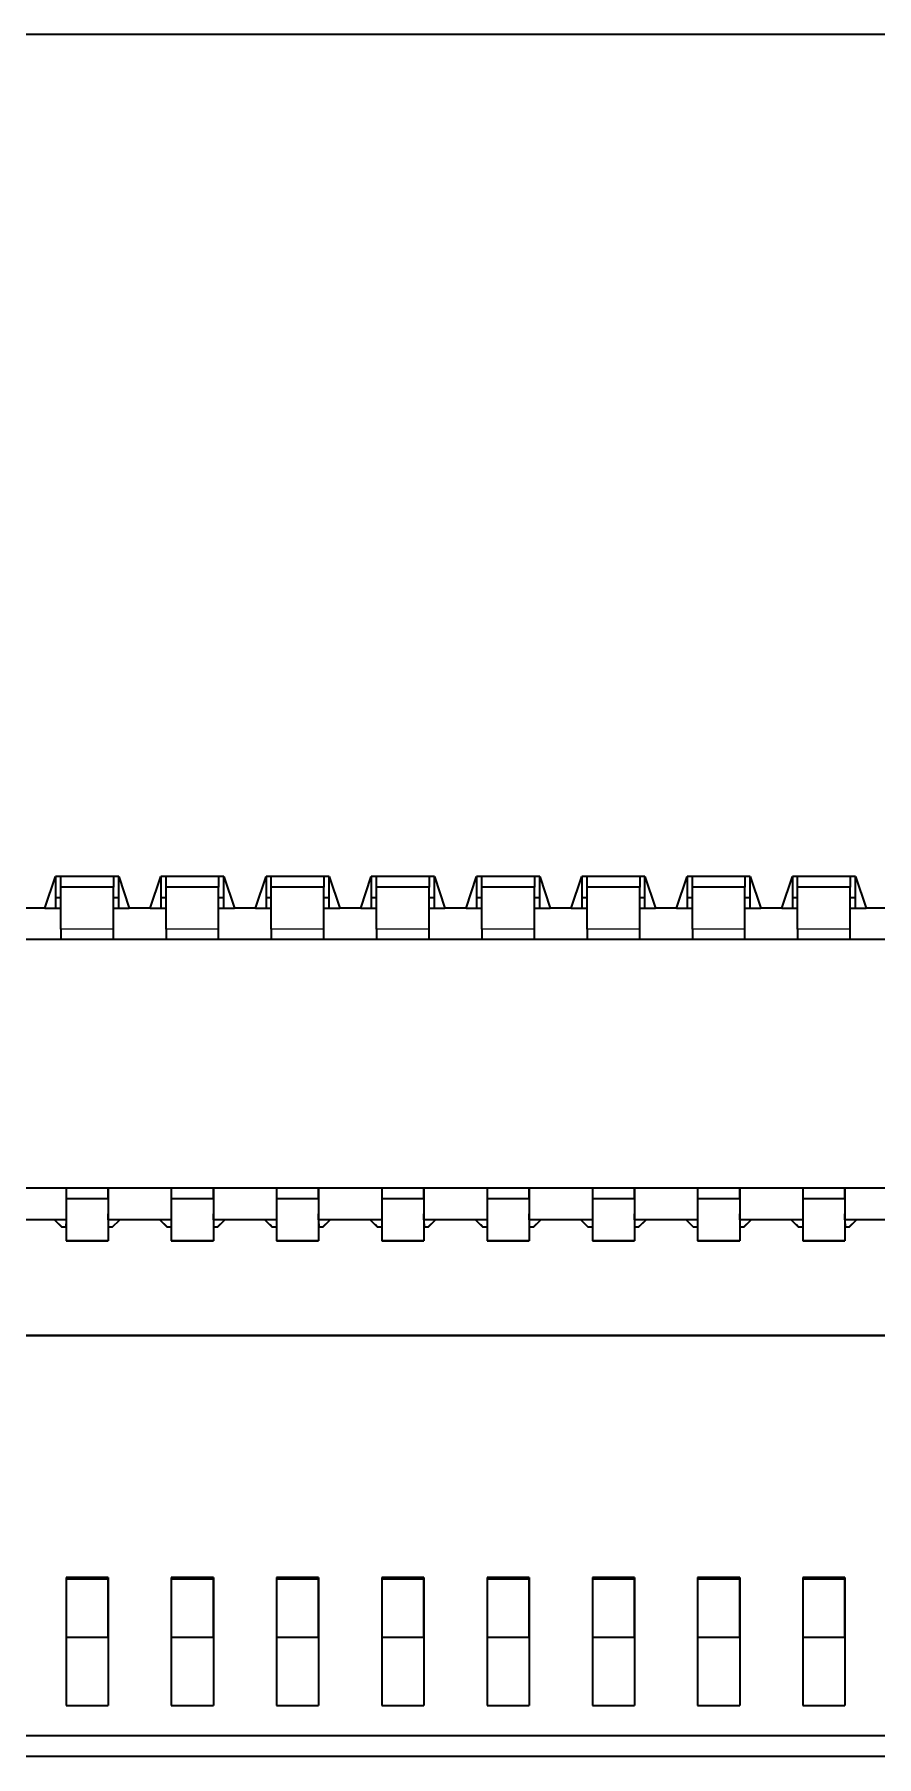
# Model space of a CAD drawing. Extents: x 415 to 970, y 249 to 591.
# Drawn here: x 600.75 to 604.75, y 525.6 to 533.78 of the extents above; entities that cross this region are included whole.
import ezdxf

# ---------------------------------------------------------------- set-up
doc = ezdxf.new("R2010")
doc.units = 0

msp = doc.modelspace()

# ---------------------------------------------------------------- linework, layer by layer
at = {"color": 7, "lineweight": 35, "ltscale": 0.279999}
msp.add_line((608.8488, 533.7822), (597.6489, 533.7822), dxfattribs=at)
at = {"color": 7, "lineweight": 35, "ltscale": 0.003952}
for p, q in [((600.7988, 529.6323), (600.8488, 529.7822)), ((601.1489, 529.7822), (601.1989, 529.6323)), ((601.2988, 529.6323), (601.3488, 529.7822)), ((601.6489, 529.7822), (601.6989, 529.6323)), ((601.7988, 529.6323), (601.8488, 529.7822)), ((602.1489, 529.7822), (602.1989, 529.6323)), ((602.2988, 529.6323), (602.3488, 529.7822)), ((602.6489, 529.7822), (602.6989, 529.6323)), ((602.7988, 529.6323), (602.8488, 529.7822)), ((603.1489, 529.7822), (603.1989, 529.6323)), ((603.2988, 529.6323), (603.3488, 529.7822)), ((603.6489, 529.7822), (603.6989, 529.6323)), ((603.7988, 529.6323), (603.8488, 529.7822)), ((604.1489, 529.7822), (604.1989, 529.6323)), ((604.2988, 529.6323), (604.3488, 529.7822)), ((604.6489, 529.7822), (604.6989, 529.6323))]:
    msp.add_line(p, q, dxfattribs=at)
at = {"color": 7, "lineweight": 35, "ltscale": 0.007501}
for p, q in [((601.1489, 529.7822), (600.8488, 529.7822)), ((601.6489, 529.7822), (601.3488, 529.7822)), ((602.1489, 529.7822), (601.8488, 529.7822)), ((602.6489, 529.7822), (602.3488, 529.7822)), ((603.1489, 529.7822), (602.8488, 529.7822)), ((603.6489, 529.7822), (603.3488, 529.7822)), ((604.1489, 529.7822), (603.8488, 529.7822)), ((604.6489, 529.7822), (604.3488, 529.7822))]:
    msp.add_line(p, q, dxfattribs=at)
at = {"color": 7, "lineweight": 35, "ltscale": 0.003749}
for p, q in [((600.8488, 529.7822), (600.8488, 529.6323)), ((601.1489, 529.6323), (601.1489, 529.7822)), ((601.3488, 529.7822), (601.3488, 529.6323)), ((601.6489, 529.6323), (601.6489, 529.7822)), ((601.8488, 529.7822), (601.8488, 529.6323)), ((602.1489, 529.6323), (602.1489, 529.7822)), ((602.3488, 529.7822), (602.3488, 529.6323)), ((602.6489, 529.6323), (602.6489, 529.7822)), ((602.8488, 529.7822), (602.8488, 529.6323)), ((603.1489, 529.6323), (603.1489, 529.7822)), ((603.3488, 529.7822), (603.3488, 529.6323)), ((603.6489, 529.6323), (603.6489, 529.7822)), ((603.8488, 529.7822), (603.8488, 529.6323)), ((604.1489, 529.6323), (604.1489, 529.7822)), ((604.3488, 529.7822), (604.3488, 529.6323)), ((604.6489, 529.6323), (604.6489, 529.7822))]:
    msp.add_line(p, q, dxfattribs=at)
at = {"color": 7, "lineweight": 35, "ltscale": 0.00125}
for p, q in [((600.8738, 529.7322), (600.8738, 529.7822)), ((601.1238, 529.7822), (601.1238, 529.7322)), ((601.3738, 529.7322), (601.3738, 529.7822)), ((601.6238, 529.7822), (601.6238, 529.7322)), ((601.8738, 529.7322), (601.8738, 529.7822)), ((602.1238, 529.7822), (602.1238, 529.7322)), ((602.3738, 529.7322), (602.3738, 529.7822)), ((602.6238, 529.7822), (602.6238, 529.7322)), ((602.8738, 529.7322), (602.8738, 529.7822)), ((603.1238, 529.7822), (603.1238, 529.7322)), ((603.3738, 529.7322), (603.3738, 529.7822)), ((603.6238, 529.7822), (603.6238, 529.7322)), ((603.8738, 529.7322), (603.8738, 529.7822)), ((604.1238, 529.7822), (604.1238, 529.7322)), ((604.3738, 529.7322), (604.3738, 529.7822)), ((604.6238, 529.7822), (604.6238, 529.7322)), ((600.7988, 529.6323), (600.8488, 529.6323)), ((601.1489, 529.6323), (601.1989, 529.6323)), ((601.2988, 529.6323), (601.3488, 529.6323)), ((601.6489, 529.6323), (601.6989, 529.6323)), ((601.7988, 529.6323), (601.8488, 529.6323)), ((602.1489, 529.6323), (602.1989, 529.6323)), ((602.2988, 529.6323), (602.3488, 529.6323)), ((602.6489, 529.6323), (602.6989, 529.6323)), ((602.7988, 529.6323), (602.8488, 529.6323)), ((603.1489, 529.6323), (603.1989, 529.6323)), ((603.2988, 529.6323), (603.3488, 529.6323)), ((603.6489, 529.6323), (603.6989, 529.6323)), ((603.7988, 529.6323), (603.8488, 529.6323)), ((604.1489, 529.6323), (604.1989, 529.6323)), ((604.2988, 529.6323), (604.3488, 529.6323)), ((604.6489, 529.6323), (604.6989, 529.6323)), ((600.8738, 529.5322), (600.8738, 529.4822)), ((601.1238, 529.4822), (601.1238, 529.5322)), ((601.3738, 529.5322), (601.3738, 529.4822)), ((601.6238, 529.4822), (601.6238, 529.5322)), ((601.8738, 529.5322), (601.8738, 529.4822)), ((602.1238, 529.4822), (602.1238, 529.5322)), ((602.3738, 529.5322), (602.3738, 529.4822)), ((602.6238, 529.4822), (602.6238, 529.5322)), ((602.8738, 529.5322), (602.8738, 529.4822)), ((603.1238, 529.4822), (603.1238, 529.5322)), ((603.3738, 529.5322), (603.3738, 529.4822)), ((603.6238, 529.4822), (603.6238, 529.5322)), ((603.8738, 529.5322), (603.8738, 529.4822)), ((604.1238, 529.4822), (604.1238, 529.5322)), ((604.3738, 529.5322), (604.3738, 529.4822)), ((604.6238, 529.4822), (604.6238, 529.5322)), ((600.8989, 528.3018), (600.8989, 528.2518)), ((600.8989, 528.3018), (600.8989, 528.2518)), ((601.0988, 528.3018), (601.0988, 528.2518)), ((601.0988, 528.2518), (601.0988, 528.3018)), ((601.0988, 528.2518), (601.0988, 528.3018)), ((601.3989, 528.3018), (601.3989, 528.2518)), ((601.3989, 528.3018), (601.3989, 528.2518)), ((601.5988, 528.3018), (601.5988, 528.2518)), ((601.5988, 528.2518), (601.5988, 528.3018)), ((601.5988, 528.2518), (601.5988, 528.3018)), ((601.8989, 528.3018), (601.8989, 528.2518)), ((601.8989, 528.3018), (601.8989, 528.2518)), ((602.0988, 528.2518), (602.0988, 528.3018)), ((602.0988, 528.3018), (602.0988, 528.2518)), ((602.0988, 528.2518), (602.0988, 528.3018)), ((602.3989, 528.3018), (602.3989, 528.2518)), ((602.3989, 528.3018), (602.3989, 528.2518)), ((602.5988, 528.2518), (602.5988, 528.3018)), ((602.5988, 528.2518), (602.5988, 528.3018)), ((602.5988, 528.3018), (602.5988, 528.2518)), ((602.8989, 528.3018), (602.8989, 528.2518)), ((602.8989, 528.3018), (602.8989, 528.2518)), ((603.0988, 528.2518), (603.0988, 528.3018)), ((603.0988, 528.3018), (603.0988, 528.2518)), ((603.0988, 528.2518), (603.0988, 528.3018)), ((603.3989, 528.3018), (603.3989, 528.2518)), ((603.3989, 528.3018), (603.3989, 528.2518)), ((603.5988, 528.2518), (603.5988, 528.3018)), ((603.5988, 528.3018), (603.5988, 528.2518)), ((603.5988, 528.2518), (603.5988, 528.3018)), ((603.8989, 528.3018), (603.8989, 528.2518)), ((603.8989, 528.3018), (603.8989, 528.2518)), ((604.0988, 528.2518), (604.0988, 528.3018)), ((604.0988, 528.2518), (604.0988, 528.3018)), ((604.0988, 528.3018), (604.0988, 528.2518)), ((604.3989, 528.3018), (604.3989, 528.2518)), ((604.3989, 528.3018), (604.3989, 528.2518)), ((604.5988, 528.2518), (604.5988, 528.3018)), ((604.5988, 528.2518), (604.5988, 528.3018)), ((604.5988, 528.3018), (604.5988, 528.2518))]:
    msp.add_line(p, q, dxfattribs=at)
at = {"color": 7, "lineweight": 35, "ltscale": 0.005}
for p, q in [((600.8738, 529.5322), (600.8738, 529.7322)), ((601.1238, 529.5322), (601.1238, 529.7322)), ((601.3738, 529.5322), (601.3738, 529.7322)), ((601.6238, 529.5322), (601.6238, 529.7322)), ((601.8738, 529.5322), (601.8738, 529.7322)), ((602.1238, 529.5322), (602.1238, 529.7322)), ((602.3738, 529.5322), (602.3738, 529.7322)), ((602.6238, 529.5322), (602.6238, 529.7322)), ((602.8738, 529.5322), (602.8738, 529.7322)), ((603.1238, 529.5322), (603.1238, 529.7322)), ((603.3738, 529.5322), (603.3738, 529.7322)), ((603.6238, 529.5322), (603.6238, 529.7322)), ((603.8738, 529.5322), (603.8738, 529.7322)), ((604.1238, 529.5322), (604.1238, 529.7322)), ((604.3738, 529.5322), (604.3738, 529.7322)), ((604.6238, 529.5322), (604.6238, 529.7322)), ((600.8989, 528.2518), (600.8989, 528.0518)), ((600.8989, 528.2518), (600.8989, 528.0518)), ((601.0988, 528.2518), (601.0988, 528.0518)), ((601.0988, 528.2518), (601.0988, 528.0518)), ((601.3989, 528.2518), (601.3989, 528.0518)), ((601.3989, 528.2518), (601.3989, 528.0518)), ((601.5988, 528.2518), (601.5988, 528.0518)), ((601.5988, 528.2518), (601.5988, 528.0518)), ((601.8989, 528.2518), (601.8989, 528.0518)), ((601.8989, 528.2518), (601.8989, 528.0518)), ((602.0988, 528.2518), (602.0988, 528.0518)), ((602.0988, 528.2518), (602.0988, 528.0518)), ((602.3989, 528.2518), (602.3989, 528.0518)), ((602.3989, 528.2518), (602.3989, 528.0518)), ((602.5988, 528.2518), (602.5988, 528.0518)), ((602.5988, 528.2518), (602.5988, 528.0518)), ((602.8989, 528.2518), (602.8989, 528.0518)), ((602.8989, 528.2518), (602.8989, 528.0518)), ((603.0988, 528.2518), (603.0988, 528.0518)), ((603.0988, 528.2518), (603.0988, 528.0518)), ((603.3989, 528.2518), (603.3989, 528.0518)), ((603.3989, 528.2518), (603.3989, 528.0518)), ((603.5988, 528.2518), (603.5988, 528.0518)), ((603.5988, 528.2518), (603.5988, 528.0518)), ((603.8989, 528.2518), (603.8989, 528.0518)), ((603.8989, 528.2518), (603.8989, 528.0518)), ((604.0988, 528.2518), (604.0988, 528.0518)), ((604.0988, 528.2518), (604.0988, 528.0518)), ((604.3989, 528.2518), (604.3989, 528.0518)), ((604.3989, 528.2518), (604.3989, 528.0518)), ((604.5988, 528.2518), (604.5988, 528.0518)), ((604.5988, 528.2518), (604.5988, 528.0518))]:
    msp.add_line(p, q, dxfattribs=at)
at = {"color": 7, "lineweight": 35, "ltscale": 0.00625}
for p, q in [((601.1238, 529.7322), (600.8738, 529.7322)), ((601.6238, 529.7322), (601.3738, 529.7322)), ((602.1238, 529.7322), (601.8738, 529.7322)), ((602.6238, 529.7322), (602.3738, 529.7322)), ((603.1238, 529.7322), (602.8738, 529.7322)), ((603.6238, 529.7322), (603.3738, 529.7322)), ((604.1238, 529.7322), (603.8738, 529.7322)), ((604.6238, 529.7322), (604.3738, 529.7322))]:
    msp.add_line(p, q, dxfattribs=at)
at = {"color": 7, "lineweight": 35, "ltscale": 0.002499}
for p, q in [((600.7988, 529.6323), (600.6989, 529.6323)), ((601.2988, 529.6323), (601.1989, 529.6323)), ((601.7988, 529.6323), (601.6989, 529.6323)), ((602.2988, 529.6323), (602.1989, 529.6323)), ((602.7988, 529.6323), (602.6989, 529.6323)), ((603.2988, 529.6323), (603.1989, 529.6323)), ((603.7988, 529.6323), (603.6989, 529.6323)), ((604.2988, 529.6323), (604.1989, 529.6323)), ((604.7988, 529.6323), (604.6989, 529.6323))]:
    msp.add_line(p, q, dxfattribs=at)
at = {"color": 7, "lineweight": 35, "ltscale": 0.00062561}
for p, q in [((600.8488, 529.6823), (600.8738, 529.6823)), ((600.8488, 529.6323), (600.8738, 529.6323)), ((601.1238, 529.6823), (601.1489, 529.6823)), ((601.1238, 529.6323), (601.1489, 529.6323)), ((601.3488, 529.6823), (601.3738, 529.6823)), ((601.3488, 529.6323), (601.3738, 529.6323)), ((601.6238, 529.6823), (601.6489, 529.6823)), ((601.6238, 529.6323), (601.6489, 529.6323)), ((601.8488, 529.6823), (601.8738, 529.6823)), ((601.8488, 529.6323), (601.8738, 529.6323)), ((602.1238, 529.6823), (602.1489, 529.6823)), ((602.1238, 529.6323), (602.1489, 529.6323)), ((602.3488, 529.6823), (602.3738, 529.6823)), ((602.3488, 529.6323), (602.3738, 529.6323)), ((602.6238, 529.6823), (602.6489, 529.6823)), ((602.6238, 529.6323), (602.6489, 529.6323)), ((602.8488, 529.6823), (602.8738, 529.6823)), ((602.8488, 529.6323), (602.8738, 529.6323)), ((603.1238, 529.6823), (603.1489, 529.6823)), ((603.1238, 529.6323), (603.1489, 529.6323)), ((603.3488, 529.6823), (603.3738, 529.6823)), ((603.3488, 529.6323), (603.3738, 529.6323)), ((603.6238, 529.6823), (603.6489, 529.6823)), ((603.6238, 529.6323), (603.6489, 529.6323)), ((603.8488, 529.6823), (603.8738, 529.6823)), ((603.8488, 529.6323), (603.8738, 529.6323)), ((604.1238, 529.6823), (604.1489, 529.6823)), ((604.1238, 529.6323), (604.1489, 529.6323)), ((604.3488, 529.6823), (604.3738, 529.6823)), ((604.3488, 529.6323), (604.3738, 529.6323)), ((604.6238, 529.6823), (604.6489, 529.6823)), ((604.6238, 529.6323), (604.6489, 529.6323))]:
    msp.add_line(p, q, dxfattribs=at)
at = {"color": 7, "lineweight": 13, "ltscale": 0.00625}
for p, q in [((601.1238, 529.5322), (600.8738, 529.5322)), ((601.6238, 529.5322), (601.3738, 529.5322)), ((602.1238, 529.5322), (601.8738, 529.5322)), ((602.6238, 529.5322), (602.3738, 529.5322)), ((603.1238, 529.5322), (602.8738, 529.5322)), ((603.6238, 529.5322), (603.3738, 529.5322)), ((604.1238, 529.5322), (603.8738, 529.5322)), ((604.6238, 529.5322), (604.3738, 529.5322))]:
    msp.add_line(p, q, dxfattribs=at)
at = {"color": 7, "lineweight": 35}
for p, q in [((617.7488, 529.4822), (588.7488, 529.4822)), ((617.7488, 528.3022), (588.7488, 528.3022))]:
    msp.add_line(p, q, dxfattribs=at)
at = {"color": 7, "lineweight": 35, "ltscale": 0.004999}
for p, q in [((601.0988, 528.3018), (600.8989, 528.3018)), ((601.0988, 528.3018), (600.8989, 528.3018)), ((601.5988, 528.3018), (601.3989, 528.3018)), ((601.5988, 528.3018), (601.3989, 528.3018)), ((602.0988, 528.3018), (601.8989, 528.3018)), ((602.0988, 528.3018), (601.8989, 528.3018)), ((602.5988, 528.3018), (602.3989, 528.3018)), ((602.5988, 528.3018), (602.3989, 528.3018)), ((603.0988, 528.3018), (602.8989, 528.3018)), ((603.0988, 528.3018), (602.8989, 528.3018)), ((603.5988, 528.3018), (603.3989, 528.3018)), ((603.5988, 528.3018), (603.3989, 528.3018)), ((604.0988, 528.3018), (603.8989, 528.3018)), ((604.0988, 528.3018), (603.8989, 528.3018)), ((604.5988, 528.3018), (604.3989, 528.3018)), ((604.5988, 528.3018), (604.3989, 528.3018)), ((601.0988, 528.2518), (600.8989, 528.2518)), ((601.0988, 528.2518), (600.8989, 528.2518)), ((601.5988, 528.2518), (601.3989, 528.2518)), ((601.5988, 528.2518), (601.3989, 528.2518)), ((602.0988, 528.2518), (601.8989, 528.2518)), ((602.0988, 528.2518), (601.8989, 528.2518)), ((602.5988, 528.2518), (602.3989, 528.2518)), ((602.5988, 528.2518), (602.3989, 528.2518)), ((603.0988, 528.2518), (602.8989, 528.2518)), ((603.0988, 528.2518), (602.8989, 528.2518)), ((603.5988, 528.2518), (603.3989, 528.2518)), ((603.5988, 528.2518), (603.3989, 528.2518)), ((604.0988, 528.2518), (603.8989, 528.2518)), ((604.0988, 528.2518), (603.8989, 528.2518)), ((604.5988, 528.2518), (604.3989, 528.2518)), ((604.5988, 528.2518), (604.3989, 528.2518)), ((601.0988, 528.0518), (600.8989, 528.0518)), ((601.0988, 528.0518), (600.8989, 528.0518)), ((600.8989, 528.0518), (601.0988, 528.0518)), ((601.5988, 528.0518), (601.3989, 528.0518)), ((601.5988, 528.0518), (601.3989, 528.0518)), ((601.3989, 528.0518), (601.5988, 528.0518)), ((602.0988, 528.0518), (601.8989, 528.0518)), ((602.0988, 528.0518), (601.8989, 528.0518)), ((601.8989, 528.0518), (602.0988, 528.0518)), ((602.5988, 528.0518), (602.3989, 528.0518)), ((602.5988, 528.0518), (602.3989, 528.0518)), ((602.3989, 528.0518), (602.5988, 528.0518)), ((603.0988, 528.0518), (602.8989, 528.0518)), ((603.0988, 528.0518), (602.8989, 528.0518)), ((602.8989, 528.0518), (603.0988, 528.0518)), ((603.5988, 528.0518), (603.3989, 528.0518)), ((603.5988, 528.0518), (603.3989, 528.0518)), ((603.3989, 528.0518), (603.5988, 528.0518)), ((604.0988, 528.0518), (603.8989, 528.0518)), ((604.0988, 528.0518), (603.8989, 528.0518)), ((603.8989, 528.0518), (604.0988, 528.0518)), ((604.5988, 528.0518), (604.3989, 528.0518)), ((604.5988, 528.0518), (604.3989, 528.0518)), ((604.3989, 528.0518), (604.5988, 528.0518)), ((601.0988, 526.4518), (600.8989, 526.4518)), ((601.0988, 526.4518), (600.8989, 526.4518)), ((601.0988, 526.4463), (600.8989, 526.4463)), ((601.0988, 526.4463), (600.8989, 526.4463)), ((600.8989, 526.4463), (601.0988, 526.4463)), ((601.5988, 526.4518), (601.3989, 526.4518)), ((601.5988, 526.4518), (601.3989, 526.4518)), ((601.5988, 526.4463), (601.3989, 526.4463)), ((601.5988, 526.4463), (601.3989, 526.4463)), ((601.3989, 526.4463), (601.5988, 526.4463)), ((602.0988, 526.4518), (601.8989, 526.4518)), ((602.0988, 526.4518), (601.8989, 526.4518)), ((601.8989, 526.4463), (602.0988, 526.4463)), ((602.0988, 526.4463), (601.8989, 526.4463)), ((602.0988, 526.4463), (601.8989, 526.4463)), ((602.5988, 526.4518), (602.3989, 526.4518)), ((602.5988, 526.4518), (602.3989, 526.4518)), ((602.3989, 526.4463), (602.5988, 526.4463)), ((602.5988, 526.4463), (602.3989, 526.4463)), ((602.5988, 526.4463), (602.3989, 526.4463)), ((603.0988, 526.4518), (602.8989, 526.4518)), ((603.0988, 526.4518), (602.8989, 526.4518)), ((602.8989, 526.4463), (603.0988, 526.4463)), ((603.0988, 526.4463), (602.8989, 526.4463)), ((603.0988, 526.4463), (602.8989, 526.4463)), ((603.5988, 526.4518), (603.3989, 526.4518)), ((603.5988, 526.4518), (603.3989, 526.4518)), ((603.3989, 526.4463), (603.5988, 526.4463)), ((603.5988, 526.4463), (603.3989, 526.4463)), ((603.5988, 526.4463), (603.3989, 526.4463)), ((604.0988, 526.4518), (603.8989, 526.4518)), ((604.0988, 526.4518), (603.8989, 526.4518)), ((604.0988, 526.4463), (603.8989, 526.4463)), ((604.0988, 526.4463), (603.8989, 526.4463)), ((603.8989, 526.4463), (604.0988, 526.4463)), ((604.5988, 526.4518), (604.3989, 526.4518)), ((604.5988, 526.4518), (604.3989, 526.4518)), ((604.5988, 526.4463), (604.3989, 526.4463)), ((604.5988, 526.4463), (604.3989, 526.4463)), ((604.3989, 526.4463), (604.5988, 526.4463)), ((601.0988, 526.1668), (600.8989, 526.1668)), ((601.0988, 526.1668), (600.8989, 526.1668)), ((601.5988, 526.1668), (601.3989, 526.1668)), ((601.5988, 526.1668), (601.3989, 526.1668)), ((602.0988, 526.1668), (601.8989, 526.1668)), ((602.0988, 526.1668), (601.8989, 526.1668)), ((602.5988, 526.1668), (602.3989, 526.1668)), ((602.5988, 526.1668), (602.3989, 526.1668)), ((603.0988, 526.1668), (602.8989, 526.1668)), ((603.0988, 526.1668), (602.8989, 526.1668)), ((603.5988, 526.1668), (603.3989, 526.1668)), ((603.5988, 526.1668), (603.3989, 526.1668)), ((604.0988, 526.1668), (603.8989, 526.1668)), ((604.0988, 526.1668), (603.8989, 526.1668)), ((604.5988, 526.1668), (604.3989, 526.1668)), ((604.5988, 526.1668), (604.3989, 526.1668)), ((600.8989, 525.8446), (601.0988, 525.8446)), ((600.8989, 525.8446), (601.0988, 525.8446)), ((601.3989, 525.8446), (601.5988, 525.8446)), ((601.3989, 525.8446), (601.5988, 525.8446)), ((601.8989, 525.8446), (602.0988, 525.8446)), ((601.8989, 525.8446), (602.0988, 525.8446)), ((602.3989, 525.8446), (602.5988, 525.8446)), ((602.3989, 525.8446), (602.5988, 525.8446)), ((602.8989, 525.8446), (603.0988, 525.8446)), ((602.8989, 525.8446), (603.0988, 525.8446)), ((603.3989, 525.8446), (603.5988, 525.8446)), ((603.3989, 525.8446), (603.5988, 525.8446)), ((603.8989, 525.8446), (604.0988, 525.8446)), ((603.8989, 525.8446), (604.0988, 525.8446)), ((604.3989, 525.8446), (604.5988, 525.8446)), ((604.3989, 525.8446), (604.5988, 525.8446))]:
    msp.add_line(p, q, dxfattribs=at)
at = {"color": 7, "lineweight": 35, "ltscale": 0.003038}
for p, q in [((601.0988, 528.3018), (601.0988, 528.1802)), ((601.0988, 528.3018), (601.0988, 528.1802)), ((601.5988, 528.3018), (601.5988, 528.1802)), ((601.5988, 528.3018), (601.5988, 528.1802)), ((602.0988, 528.3018), (602.0988, 528.1802)), ((602.0988, 528.3018), (602.0988, 528.1802)), ((602.5988, 528.3018), (602.5988, 528.1802)), ((602.5988, 528.3018), (602.5988, 528.1802)), ((603.0988, 528.3018), (603.0988, 528.1802)), ((603.0988, 528.3018), (603.0988, 528.1802)), ((603.5988, 528.3018), (603.5988, 528.1802)), ((603.5988, 528.3018), (603.5988, 528.1802)), ((604.0988, 528.3018), (604.0988, 528.1802)), ((604.0988, 528.3018), (604.0988, 528.1802)), ((604.5988, 528.3018), (604.5988, 528.1802)), ((604.5988, 528.3018), (604.5988, 528.1802))]:
    msp.add_line(p, q, dxfattribs=at)
at = {"color": 7, "lineweight": 35, "ltscale": 0.002501}
msp.add_line((601.0988, 528.2518), (601.0988, 528.1517), dxfattribs=at)
at = {"color": 7, "lineweight": 35, "ltscale": 0.002504}
for p, q in [((601.5988, 528.2518), (601.5988, 528.1516)), ((602.0988, 528.2518), (602.0988, 528.1516)), ((602.5988, 528.2518), (602.5988, 528.1516)), ((603.0988, 528.2518), (603.0988, 528.1516)), ((603.5988, 528.2518), (603.5988, 528.1516)), ((604.0988, 528.2518), (604.0988, 528.1516)), ((604.5988, 528.2518), (604.5988, 528.1516))]:
    msp.add_line(p, q, dxfattribs=at)
at = {"color": 7, "lineweight": 35, "ltscale": 0.004749}
for p, q in [((600.8438, 528.1517), (600.6539, 528.1517)), ((600.8438, 528.1517), (600.6539, 528.1517)), ((601.3438, 528.1517), (601.1539, 528.1517)), ((601.3438, 528.1517), (601.1539, 528.1517)), ((601.8438, 528.1517), (601.6539, 528.1517)), ((601.8438, 528.1517), (601.6539, 528.1517)), ((602.3438, 528.1517), (602.1539, 528.1517)), ((602.3438, 528.1517), (602.1539, 528.1517)), ((602.8438, 528.1517), (602.6539, 528.1517)), ((602.8438, 528.1517), (602.6539, 528.1517)), ((603.3438, 528.1517), (603.1539, 528.1517)), ((603.3438, 528.1517), (603.1539, 528.1517)), ((603.8438, 528.1517), (603.6539, 528.1517)), ((603.8438, 528.1517), (603.6539, 528.1517)), ((604.3438, 528.1517), (604.1539, 528.1517)), ((604.3438, 528.1517), (604.1539, 528.1517)), ((604.8438, 528.1517), (604.6539, 528.1517)), ((604.8438, 528.1517), (604.6539, 528.1517))]:
    msp.add_line(p, q, dxfattribs=at)
at = {"color": 7, "lineweight": 35, "ltscale": 0.001238}
for p, q in [((600.8438, 528.1517), (600.8788, 528.1168)), ((600.8438, 528.1517), (600.8788, 528.1168)), ((601.1188, 528.1168), (601.1539, 528.1517)), ((601.1188, 528.1168), (601.1539, 528.1517)), ((601.3438, 528.1517), (601.3788, 528.1168)), ((601.3438, 528.1517), (601.3788, 528.1168)), ((601.6188, 528.1168), (601.6539, 528.1517)), ((601.6188, 528.1168), (601.6539, 528.1517)), ((601.8438, 528.1517), (601.8788, 528.1168)), ((601.8438, 528.1517), (601.8788, 528.1168)), ((602.1188, 528.1168), (602.1539, 528.1517)), ((602.1188, 528.1168), (602.1539, 528.1517)), ((602.3438, 528.1517), (602.3788, 528.1168)), ((602.3438, 528.1517), (602.3788, 528.1168)), ((602.6188, 528.1168), (602.6539, 528.1517)), ((602.6188, 528.1168), (602.6539, 528.1517)), ((602.8438, 528.1517), (602.8788, 528.1168)), ((602.8438, 528.1517), (602.8788, 528.1168)), ((603.1188, 528.1168), (603.1539, 528.1517)), ((603.1188, 528.1168), (603.1539, 528.1517)), ((603.3438, 528.1517), (603.3788, 528.1168)), ((603.3438, 528.1517), (603.3788, 528.1168)), ((603.6188, 528.1168), (603.6539, 528.1517)), ((603.6188, 528.1168), (603.6539, 528.1517)), ((603.8438, 528.1517), (603.8788, 528.1168)), ((603.8438, 528.1517), (603.8788, 528.1168)), ((604.1188, 528.1168), (604.1539, 528.1517)), ((604.1188, 528.1168), (604.1539, 528.1517)), ((604.3438, 528.1517), (604.3788, 528.1168)), ((604.3438, 528.1517), (604.3788, 528.1168)), ((604.6188, 528.1168), (604.6539, 528.1517)), ((604.6188, 528.1168), (604.6539, 528.1517))]:
    msp.add_line(p, q, dxfattribs=at)
at = {"color": 7, "lineweight": 35, "ltscale": 0.001376}
for p, q in [((600.8989, 528.1517), (600.8438, 528.1517)), ((600.8989, 528.1517), (600.8438, 528.1517)), ((601.1539, 528.1517), (601.0988, 528.1517)), ((601.1539, 528.1517), (601.0988, 528.1517)), ((601.3989, 528.1517), (601.3438, 528.1517)), ((601.3989, 528.1517), (601.3438, 528.1517)), ((601.6539, 528.1517), (601.5988, 528.1517)), ((601.6539, 528.1517), (601.5988, 528.1517)), ((601.8989, 528.1517), (601.8438, 528.1517)), ((601.8989, 528.1517), (601.8438, 528.1517)), ((602.1539, 528.1517), (602.0988, 528.1517)), ((602.1539, 528.1517), (602.0988, 528.1517)), ((602.3989, 528.1517), (602.3438, 528.1517)), ((602.3989, 528.1517), (602.3438, 528.1517)), ((602.6539, 528.1517), (602.5988, 528.1517)), ((602.6539, 528.1517), (602.5988, 528.1517)), ((602.8989, 528.1517), (602.8438, 528.1517)), ((602.8989, 528.1517), (602.8438, 528.1517)), ((603.1539, 528.1517), (603.0988, 528.1517)), ((603.1539, 528.1517), (603.0988, 528.1517)), ((603.3989, 528.1517), (603.3438, 528.1517)), ((603.3989, 528.1517), (603.3438, 528.1517)), ((603.6539, 528.1517), (603.5988, 528.1517)), ((603.6539, 528.1517), (603.5988, 528.1517)), ((603.8989, 528.1517), (603.8438, 528.1517)), ((603.8989, 528.1517), (603.8438, 528.1517)), ((604.1539, 528.1517), (604.0988, 528.1517)), ((604.1539, 528.1517), (604.0988, 528.1517)), ((604.3989, 528.1517), (604.3438, 528.1517)), ((604.3989, 528.1517), (604.3438, 528.1517)), ((604.6539, 528.1517), (604.5988, 528.1517)), ((604.6539, 528.1517), (604.5988, 528.1517))]:
    msp.add_line(p, q, dxfattribs=at)
at = {"color": 7, "lineweight": 35, "ltscale": 0.00127}
for p, q in [((600.8438, 528.1517), (600.8807, 528.1168)), ((601.3807, 528.1168), (601.3438, 528.1517)), ((601.3438, 528.1517), (601.3807, 528.1168)), ((601.617, 528.1168), (601.6539, 528.1517)), ((602.117, 528.1168), (602.1539, 528.1517)), ((602.617, 528.1168), (602.6539, 528.1517)), ((603.117, 528.1168), (603.1539, 528.1517)), ((603.617, 528.1168), (603.6539, 528.1517)), ((604.117, 528.1168), (604.1539, 528.1517)), ((604.617, 528.1168), (604.6539, 528.1517))]:
    msp.add_line(p, q, dxfattribs=at)
at = {"color": 7, "lineweight": 35, "ltscale": 0.000874414}
for p, q in [((600.8989, 528.1517), (600.8984, 528.1168)), ((601.3989, 528.1517), (601.3984, 528.1168)), ((601.5988, 528.1517), (601.5993, 528.1168)), ((602.0988, 528.1517), (602.0993, 528.1168)), ((602.5988, 528.1517), (602.5993, 528.1168)), ((603.0988, 528.1517), (603.0993, 528.1168)), ((603.5988, 528.1517), (603.5993, 528.1168)), ((604.0988, 528.1517), (604.0993, 528.1168)), ((604.5988, 528.1517), (604.5993, 528.1168))]:
    msp.add_line(p, q, dxfattribs=at)
at = {"color": 7, "lineweight": 35, "ltscale": 0.000712585}
for p, q in [((601.0988, 528.1517), (601.0988, 528.1802)), ((601.0988, 528.1802), (601.0988, 528.1517)), ((601.5988, 528.1517), (601.5988, 528.1802)), ((601.5988, 528.1802), (601.5988, 528.1517)), ((602.0988, 528.1802), (602.0988, 528.1517)), ((602.0988, 528.1517), (602.0988, 528.1802)), ((602.5988, 528.1517), (602.5988, 528.1802)), ((602.5988, 528.1802), (602.5988, 528.1517)), ((603.0988, 528.1517), (603.0988, 528.1802)), ((603.0988, 528.1802), (603.0988, 528.1517)), ((603.5988, 528.1517), (603.5988, 528.1802)), ((603.5988, 528.1802), (603.5988, 528.1517)), ((604.0988, 528.1802), (604.0988, 528.1517)), ((604.0988, 528.1517), (604.0988, 528.1802)), ((604.5988, 528.1802), (604.5988, 528.1517)), ((604.5988, 528.1517), (604.5988, 528.1802))]:
    msp.add_line(p, q, dxfattribs=at)
at = {"color": 7, "lineweight": 35, "ltscale": 0.000874329}
msp.add_line((601.0988, 528.1517), (601.0988, 528.1168), dxfattribs=at)
at = {"color": 7, "lineweight": 35, "ltscale": 0.00036253}
for p, q in [((600.8788, 528.1168), (600.8686, 528.127)), ((601.8788, 528.1168), (601.8686, 528.127)), ((602.3788, 528.1168), (602.3686, 528.127)), ((602.8788, 528.1168), (602.8686, 528.127)), ((603.3788, 528.1168), (603.3686, 528.127)), ((603.8788, 528.1168), (603.8686, 528.127)), ((604.3788, 528.1168), (604.3686, 528.127))]:
    msp.add_line(p, q, dxfattribs=at)
at = {"color": 7, "lineweight": 35, "ltscale": 0.000500488}
for p, q in [((600.8989, 528.1168), (600.8788, 528.1168)), ((600.8989, 528.1168), (600.8788, 528.1168)), ((601.1188, 528.1168), (601.0988, 528.1168)), ((601.1188, 528.1168), (601.0988, 528.1168)), ((601.3989, 528.1168), (601.3788, 528.1168)), ((601.3989, 528.1168), (601.3788, 528.1168)), ((601.6188, 528.1168), (601.5988, 528.1168)), ((601.6188, 528.1168), (601.5988, 528.1168)), ((601.8989, 528.1168), (601.8788, 528.1168)), ((601.8989, 528.1168), (601.8788, 528.1168)), ((602.1188, 528.1168), (602.0988, 528.1168)), ((602.1188, 528.1168), (602.0988, 528.1168)), ((602.3989, 528.1168), (602.3788, 528.1168)), ((602.3989, 528.1168), (602.3788, 528.1168)), ((602.6188, 528.1168), (602.5988, 528.1168)), ((602.6188, 528.1168), (602.5988, 528.1168)), ((602.8989, 528.1168), (602.8788, 528.1168)), ((602.8989, 528.1168), (602.8788, 528.1168)), ((603.1188, 528.1168), (603.0988, 528.1168)), ((603.1188, 528.1168), (603.0988, 528.1168)), ((603.3989, 528.1168), (603.3788, 528.1168)), ((603.3989, 528.1168), (603.3788, 528.1168)), ((603.6188, 528.1168), (603.5988, 528.1168)), ((603.6188, 528.1168), (603.5988, 528.1168)), ((603.8989, 528.1168), (603.8788, 528.1168)), ((603.8989, 528.1168), (603.8788, 528.1168)), ((604.1188, 528.1168), (604.0988, 528.1168)), ((604.1188, 528.1168), (604.0988, 528.1168)), ((604.3989, 528.1168), (604.3788, 528.1168)), ((604.3989, 528.1168), (604.3788, 528.1168)), ((604.6188, 528.1168), (604.5988, 528.1168)), ((604.6188, 528.1168), (604.5988, 528.1168))]:
    msp.add_line(p, q, dxfattribs=at)
at = {"color": 7, "lineweight": 35, "ltscale": 0.001625}
for p, q in [((601.0988, 528.1168), (601.0988, 528.0518)), ((601.5988, 528.1168), (601.5988, 528.0518)), ((602.0988, 528.1168), (602.0988, 528.0518)), ((602.5988, 528.1168), (602.5988, 528.0518)), ((603.0988, 528.1168), (603.0988, 528.0518)), ((603.5988, 528.1168), (603.5988, 528.0518)), ((604.0988, 528.1168), (604.0988, 528.0518)), ((604.5988, 528.1168), (604.5988, 528.0518))]:
    msp.add_line(p, q, dxfattribs=at)
at = {"color": 7, "lineweight": 35, "ltscale": 0.00047798}
for p, q in [((601.8653, 528.1302), (601.8788, 528.1168)), ((602.3653, 528.1302), (602.3788, 528.1168)), ((602.8653, 528.1302), (602.8788, 528.1168)), ((603.3653, 528.1302), (603.3788, 528.1168)), ((603.8653, 528.1302), (603.8788, 528.1168)), ((604.3653, 528.1302), (604.3788, 528.1168))]:
    msp.add_line(p, q, dxfattribs=at)
at = {"color": 7, "lineweight": 35, "ltscale": 0.277499}
msp.add_line((597.6989, 527.6017), (608.7988, 527.6017), dxfattribs=at)
msp.add_line((597.6989, 527.6017), (608.7988, 527.6017), dxfattribs=at)
at = {"color": 7, "lineweight": 35, "ltscale": 0.239999}
for p, q in [((608.0488, 527.6017), (598.4489, 527.6017)), ((598.4489, 525.7017), (608.0488, 525.7017)), ((598.4489, 525.7017), (608.0488, 525.7017))]:
    msp.add_line(p, q, dxfattribs=at)
at = {"color": 7, "lineweight": 35, "ltscale": 0.000137329}
for p, q in [((600.8989, 526.4518), (600.8989, 526.4463)), ((600.8989, 526.4518), (600.8989, 526.4463)), ((601.0988, 526.4518), (601.0988, 526.4463)), ((601.0988, 526.4518), (601.0988, 526.4463)), ((601.3989, 526.4518), (601.3989, 526.4463)), ((601.3989, 526.4518), (601.3989, 526.4463)), ((601.5988, 526.4518), (601.5988, 526.4463)), ((601.5988, 526.4518), (601.5988, 526.4463)), ((601.8989, 526.4518), (601.8989, 526.4463)), ((601.8989, 526.4518), (601.8989, 526.4463)), ((602.0988, 526.4518), (602.0988, 526.4463)), ((602.0988, 526.4518), (602.0988, 526.4463)), ((602.3989, 526.4518), (602.3989, 526.4463)), ((602.3989, 526.4518), (602.3989, 526.4463)), ((602.5988, 526.4518), (602.5988, 526.4463)), ((602.5988, 526.4518), (602.5988, 526.4463)), ((602.8989, 526.4518), (602.8989, 526.4463)), ((602.8989, 526.4518), (602.8989, 526.4463)), ((603.0988, 526.4518), (603.0988, 526.4463)), ((603.0988, 526.4518), (603.0988, 526.4463)), ((603.3989, 526.4518), (603.3989, 526.4463)), ((603.3989, 526.4518), (603.3989, 526.4463)), ((603.5988, 526.4518), (603.5988, 526.4463)), ((603.5988, 526.4518), (603.5988, 526.4463)), ((603.8989, 526.4518), (603.8989, 526.4463)), ((603.8989, 526.4518), (603.8989, 526.4463)), ((604.0988, 526.4518), (604.0988, 526.4463)), ((604.0988, 526.4518), (604.0988, 526.4463)), ((604.3989, 526.4518), (604.3989, 526.4463)), ((604.3989, 526.4518), (604.3989, 526.4463)), ((604.5988, 526.4518), (604.5988, 526.4463)), ((604.5988, 526.4518), (604.5988, 526.4463))]:
    msp.add_line(p, q, dxfattribs=at)
at = {"color": 7, "lineweight": 35, "ltscale": 0.004863}
for p, q in [((600.8989, 526.4463), (600.8989, 526.2518)), ((601.0988, 526.4463), (601.0988, 526.2518)), ((601.3989, 526.4463), (601.3989, 526.2518)), ((601.5988, 526.4463), (601.5988, 526.2518)), ((601.8989, 526.4463), (601.8989, 526.2518)), ((602.0988, 526.4463), (602.0988, 526.2518)), ((602.3989, 526.4463), (602.3989, 526.2518)), ((602.5988, 526.4463), (602.5988, 526.2518)), ((602.8989, 526.4463), (602.8989, 526.2518)), ((603.0988, 526.4463), (603.0988, 526.2518)), ((603.3989, 526.4463), (603.3989, 526.2518)), ((603.5988, 526.4463), (603.5988, 526.2518)), ((603.8989, 526.4463), (603.8989, 526.2518)), ((604.0988, 526.4463), (604.0988, 526.2518)), ((604.3989, 526.4463), (604.3989, 526.2518)), ((604.5988, 526.4463), (604.5988, 526.2518))]:
    msp.add_line(p, q, dxfattribs=at)
at = {"color": 7, "lineweight": 35, "ltscale": 0.006987}
for p, q in [((600.8989, 526.4463), (600.8989, 526.1668)), ((601.0988, 526.1668), (601.0988, 526.4463)), ((601.3989, 526.4463), (601.3989, 526.1668)), ((601.5988, 526.1668), (601.5988, 526.4463)), ((601.8989, 526.4463), (601.8989, 526.1668)), ((602.0988, 526.1668), (602.0988, 526.4463)), ((602.3989, 526.4463), (602.3989, 526.1668)), ((602.5988, 526.1668), (602.5988, 526.4463)), ((602.8989, 526.4463), (602.8989, 526.1668)), ((603.0988, 526.1668), (603.0988, 526.4463)), ((603.3989, 526.4463), (603.3989, 526.1668)), ((603.5988, 526.1668), (603.5988, 526.4463)), ((603.8989, 526.4463), (603.8989, 526.1668)), ((604.0988, 526.1668), (604.0988, 526.4463)), ((604.3989, 526.4463), (604.3989, 526.1668)), ((604.5988, 526.1668), (604.5988, 526.4463))]:
    msp.add_line(p, q, dxfattribs=at)
at = {"color": 7, "lineweight": 35, "ltscale": 0.015179}
for p, q in [((601.0988, 526.4518), (601.0988, 525.8446)), ((601.5988, 526.4518), (601.5988, 525.8446)), ((602.0988, 526.4518), (602.0988, 525.8446)), ((602.5988, 526.4518), (602.5988, 525.8446)), ((603.0988, 526.4518), (603.0988, 525.8446)), ((603.5988, 526.4518), (603.5988, 525.8446)), ((604.0988, 526.4518), (604.0988, 525.8446)), ((604.5988, 526.4518), (604.5988, 525.8446))]:
    msp.add_line(p, q, dxfattribs=at)
at = {"color": 7, "lineweight": 35, "ltscale": 0.002124}
for p, q in [((600.8989, 526.2518), (600.8989, 526.1668)), ((601.0988, 526.2518), (601.0988, 526.1668)), ((601.3989, 526.2518), (601.3989, 526.1668)), ((601.5988, 526.2518), (601.5988, 526.1668)), ((601.8989, 526.2518), (601.8989, 526.1668)), ((602.0988, 526.2518), (602.0988, 526.1668)), ((602.3989, 526.2518), (602.3989, 526.1668)), ((602.5988, 526.2518), (602.5988, 526.1668)), ((602.8989, 526.2518), (602.8989, 526.1668)), ((603.0988, 526.2518), (603.0988, 526.1668)), ((603.3989, 526.2518), (603.3989, 526.1668)), ((603.5988, 526.2518), (603.5988, 526.1668)), ((603.8989, 526.2518), (603.8989, 526.1668)), ((604.0988, 526.2518), (604.0988, 526.1668)), ((604.3989, 526.2518), (604.3989, 526.1668)), ((604.5988, 526.2518), (604.5988, 526.1668))]:
    msp.add_line(p, q, dxfattribs=at)
at = {"color": 7, "lineweight": 35, "ltscale": 0.008055}
for p, q in [((600.8989, 526.1668), (600.8989, 525.8446)), ((600.8989, 526.1668), (600.8989, 525.8446)), ((601.0988, 526.1668), (601.0988, 525.8446)), ((601.0988, 526.1668), (601.0988, 525.8446)), ((601.3989, 526.1668), (601.3989, 525.8446)), ((601.3989, 526.1668), (601.3989, 525.8446)), ((601.5988, 526.1668), (601.5988, 525.8446)), ((601.5988, 526.1668), (601.5988, 525.8446)), ((601.8989, 526.1668), (601.8989, 525.8446)), ((601.8989, 526.1668), (601.8989, 525.8446)), ((602.0988, 526.1668), (602.0988, 525.8446)), ((602.0988, 526.1668), (602.0988, 525.8446)), ((602.3989, 526.1668), (602.3989, 525.8446)), ((602.3989, 526.1668), (602.3989, 525.8446)), ((602.5988, 526.1668), (602.5988, 525.8446)), ((602.5988, 526.1668), (602.5988, 525.8446)), ((602.8989, 526.1668), (602.8989, 525.8446)), ((602.8989, 526.1668), (602.8989, 525.8446)), ((603.0988, 526.1668), (603.0988, 525.8446)), ((603.0988, 526.1668), (603.0988, 525.8446)), ((603.3989, 526.1668), (603.3989, 525.8446)), ((603.3989, 526.1668), (603.3989, 525.8446)), ((603.5988, 526.1668), (603.5988, 525.8446)), ((603.5988, 526.1668), (603.5988, 525.8446)), ((603.8989, 526.1668), (603.8989, 525.8446)), ((603.8989, 526.1668), (603.8989, 525.8446)), ((604.0988, 526.1668), (604.0988, 525.8446)), ((604.0988, 526.1668), (604.0988, 525.8446)), ((604.3989, 526.1668), (604.3989, 525.8446)), ((604.3989, 526.1668), (604.3989, 525.8446)), ((604.5988, 526.1668), (604.5988, 525.8446)), ((604.5988, 526.1668), (604.5988, 525.8446))]:
    msp.add_line(p, q, dxfattribs=at)
at = {"color": 7, "lineweight": 35, "ltscale": 0.235001}
msp.add_line((607.9489, 525.6017), (598.5488, 525.6017), dxfattribs=at)
msp.add_line((607.9489, 525.6017), (598.5488, 525.6017), dxfattribs=at)
msp.add_line((607.9489, 525.6017), (598.5488, 525.6017), dxfattribs=at)

doc.saveas('drawing.dxf')
